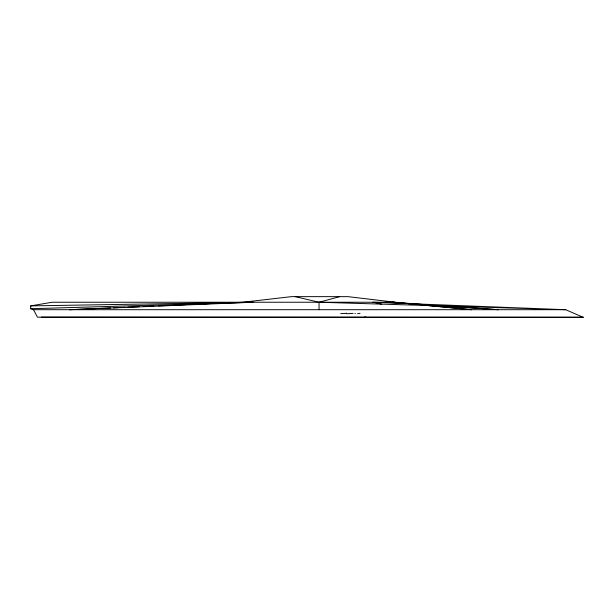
<?xml version="1.0" encoding="UTF-8"?>
<svg xmlns="http://www.w3.org/2000/svg" width="614" height="614" viewBox="0 0 614 614"><rect width="100%" height="100%" fill="white"/><g stroke="black" fill="none" stroke-linecap="round" stroke-linejoin="round"><path stroke-width="0.92" d="M355.422 313.539L354.9 313.554M360.057 313.324L357.548 313.731M353.058 313.378L346.856 313.739L346.496 313.201M346.38 313.332L340.732 313.608M339.688 296.646L319.05 302.241L295.211 296.646M41.338 317.169L583.3 317.354L565.686 309.702L33.478 309.702L30.7 308.735L30.7 305.887L52.159 302.241L395.239 302.241L409.538 303.638M96.36 308.55L69.543 309.702L253.06 302.241L30.7 305.887M98.271 308.466L110.72 307.929M113.59 307.806L125.079 307.315M127.95 307.192L139.447 306.693M143.277 306.532L153.807 306.079M158.596 305.872L168.167 305.457M173.915 305.212L185.405 304.713M189.235 304.552L196.894 304.222M203.595 303.93L210.295 303.646M221.784 303.147L224.663 303.024M233.274 302.656L242.852 302.241L291.42 296.646L347.969 296.646L395.239 302.241M30.7 308.735L253.06 302.241M583.3 317.169L37.462 317.169L33.478 309.702M364.371 317.131L366.266 317.169M385.032 302.241L405.992 303.623M407.896 303.746L415.517 304.252M424.097 304.813L426.001 304.935M433.622 305.442L498.407 309.702L464.107 307.284M421.227 304.26L392.645 302.241L401.195 303.055M424.09 304.46L429.8 304.866M438.381 305.473L443.147 305.803M446.954 306.071L452.671 306.478M455.527 306.678L462.196 307.153M403.091 303.232L406.89 303.592M411.641 304.037L413.544 304.222M420.191 304.851L471.498 309.702L428.603 305.511M411.441 303.83L415.256 304.199M421.925 304.851L425.74 305.227M381.739 304.137L372.921 302.241L565.686 309.702L319.05 302.241L319.05 309.702"/></g></svg>
